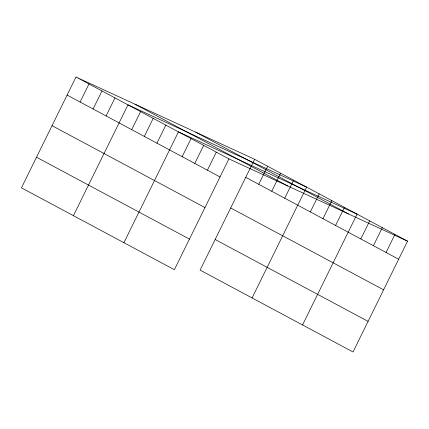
<?xml version="1.0" encoding="UTF-8"?>
<svg xmlns="http://www.w3.org/2000/svg" width="429" height="429" viewBox="0 0 429 429"><rect width="100%" height="100%" fill="white"/><g stroke="black" fill="none" stroke-linecap="round" stroke-linejoin="round"><path stroke-width="0.64" d="M75.981 77.022L21.45 187.843L174.378 269.707L228.909 158.886L75.981 77.022L254.622 159.293L407.55 241.157L353.019 351.978L200.091 270.114L254.622 159.293M80.094 102.032L88.98 83.977M93.093 108.993L101.979 90.937M106.092 115.953L114.977 97.898M73.445 215.68L127.976 104.853L306.617 187.124L252.086 297.946M131.708 129.665L140.594 111.61M144.326 136.417L153.212 118.361M156.944 143.173L165.825 125.118M123.911 242.696L178.443 131.869L357.084 214.141L302.552 324.962M182.175 156.682L191.061 138.626M194.793 163.433L203.678 145.377M207.411 170.19L216.291 152.134M258.735 184.304L267.621 166.248M271.734 191.264L280.62 173.209M284.733 198.219L293.618 180.164M310.349 211.937L319.235 193.881M322.967 218.688L331.853 200.633M335.585 225.445L344.466 207.389M360.816 238.953L369.701 220.897M373.434 245.704L382.319 227.649M386.046 252.461L394.932 234.406M228.909 158.886L407.55 241.157M195.672 132.143L348.6 214.007M134.931 104.167L287.859 186.036M245.737 177.349L398.664 259.213M67.096 95.077L220.023 176.941M230.673 207.958L383.601 289.827M52.032 125.686L204.96 207.556M215.154 239.5L368.082 321.369M36.513 157.228L189.441 239.098"/></g></svg>
